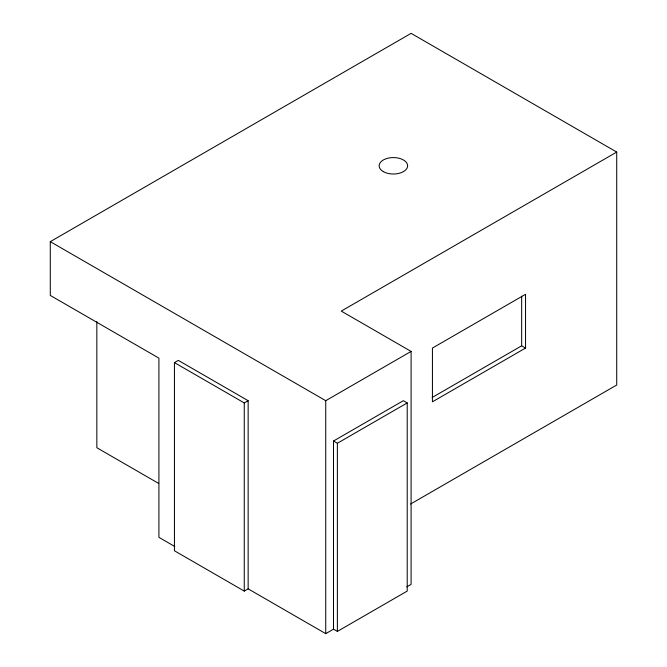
<?xml version="1.0" encoding="UTF-8"?>
<svg xmlns="http://www.w3.org/2000/svg" width="667" height="667" viewBox="0 0 667 667"><rect width="100%" height="100%" fill="white"/><g stroke="black" fill="none" stroke-linecap="round" stroke-linejoin="round"><path stroke-width="1" d="M174.787 546.498L158.913 537.335L158.913 358.137L50.283 295.423L50.283 241.662L411.097 33.35L616.717 152.068L616.717 385.017L410.572 504.035M248.149 588.853L244.264 591.095L174.437 550.775L174.437 362.615L178.314 360.38L248.149 400.7L248.149 588.853L325.738 633.65L333.5 629.173L337.377 631.407L407.212 591.095L407.212 402.935L403.335 400.7L333.5 441.012L333.5 629.173M616.717 152.068L341.262 311.097L411.097 351.417L411.097 584.375L406.787 586.86M174.437 362.615L244.264 402.935L248.149 400.7M50.283 241.662L325.738 400.692L411.097 351.417M333.5 441.012L337.377 443.255L407.212 402.935M432.133 397.507L521.661 345.823L525.546 348.057L525.546 294.297L432.433 348.057L432.433 401.817L525.546 348.057M158.679 483.442L96.84 447.74L96.84 321.677M521.661 296.198L521.661 345.823M337.377 443.255L337.377 631.407M325.738 400.692L325.738 633.65M244.264 402.935L244.264 591.095M383.325 171.611A14.232 8.212 0 0 0 407.137 167.926A14.232 8.212 0 0 0 389.703 157.862A14.232 8.212 0 0 0 383.325 171.611"/></g></svg>
